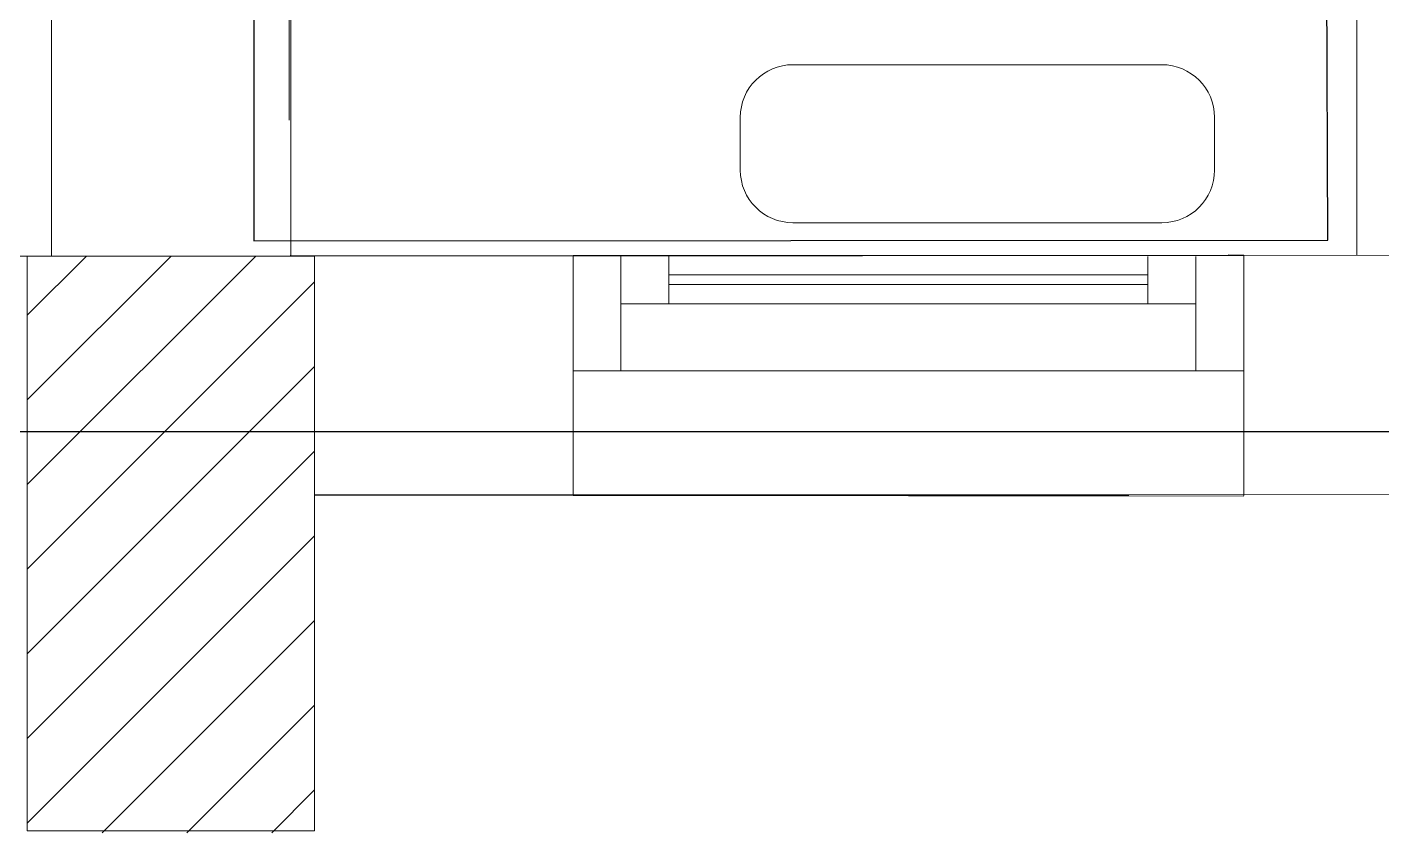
# Model space of a CAD drawing. Header units: inches. Extents: x 0 to 46333, y 12439 to 30520.
# Drawn here: x 15500 to 16914, y 15018 to 15860 of the extents above; entities that cross this region are included whole.
import ezdxf

# ---------------------------------------------------------------- set-up
doc = ezdxf.new("R2010")
doc.units = ezdxf.units.IN
doc.header["$MEASUREMENT"] = 0
for name, color, linetype, lineweight in [('COLUMNS', 5, 'Continuous', 0), ('COLUMNS1', 4, 'Continuous', 0), ('WALL', 7, 'Continuous', 0), ('WC', 2, 'Continuous', 0), ('WINDOW', 4, 'Continuous', 0)]:
    doc.layers.add(name, color=color, linetype=linetype, lineweight=lineweight)
doc.layers.add('DLX_FL1_CONT', color=7, linetype='Continuous', true_color=0x969696)
doc.layers.add('HATCH', color=1, linetype='Continuous')
doc.layers.add('v.p', color=7, linetype='Continuous')

# ---------------------------------------------------------------- blocks, each defined once
blk = doc.blocks.new('first floor civil')
at = {"layer": 'HATCH', "linetype": 'Continuous'}
h = blk.add_hatch(dxfattribs=at)
h.set_pattern_fill('ANSI31', color=9, style=0)
h.set_pattern_definition([(225, (2593349.417, -9831076.72), (44.19417382, -44.19417382), [])])
h.paths.add_polyline_path([(598215.2, 120913.6), (598465, 120913.7), (598465, 120913.7), (598515.2, 120913.7), (598515.2, 121163.5), (598515.2, 121163.5), (598515.2, 121515.7), (598215.2, 121515.9)])
at = {"layer": 'COLUMNS', "color": 9}
for p, q in [((598265.2, 121515.7), (598215.2, 121515.7)), ((598215.2, 121515.7), (598215.2, 120915.7)), ((598515.2, 121515.7), (598515.2, 121341.1)), ((598515.2, 121091.1), (598515.2, 120915.7)), ((598515.2, 120915.7), (598215.2, 120915.7))]:
    blk.add_line(p, q, dxfattribs=at)
at = {"layer": 'COLUMNS1', "color": 9}
for p, q in [((598785.1, 121266.4), (598785.1, 121516.4)), ((598515.2, 121515.7), (598265.2, 121515.7)), ((598515.2, 121341.1), (598515.2, 121091.1))]:
    blk.add_line(p, q, dxfattribs=at)
at = {"layer": 'WALL', "color": 9}
for p, q in [((598240.5, 125237), (598240.5, 121515.7)), ((598490.5, 125237), (598490.5, 121515.7)), ((599602.9, 123266.8), (599603.3, 121517.1)), ((594507.3, 121516.5), (598215.2, 121515.7)), ((602240.5, 121515.7), (598489.6, 121516.3)), ((602215.2, 121517.3), (598515.2, 121515.8)), ((599468.8, 121517.1), (599485.1, 121516.6)), ((599485.1, 121516.6), (599485.1, 121266)), ((598515.2, 121267), (602215.2, 121265.6)), ((598515.2, 121266.1), (599365.2, 121266.2))]:
    blk.add_line(p, q, dxfattribs=at)
at = {"layer": 'WC', "color": 9}
for p, q in [((598488.7, 121657.6), (598488.7, 122049.4)), ((599014.6, 121715.6), (599399.6, 121715.6)), ((598959.6, 121605.6), (598959.6, 121660.6)), ((599454.6, 121660.6), (599454.6, 121605.6)), ((599399.6, 121550.6), (599014.6, 121550.6))]:
    blk.add_line(p, q, dxfattribs=at)
at = {"layer": 'WC', "color": 9, "extrusion": (0, 0, -1)}
for centre, start, end in [((-599014.6, 121660.6), 0, 90), ((-599399.6, 121660.6), 90, 180), ((-599014.6, 121605.6), 270, 0), ((-599399.6, 121605.6), 180, 270)]:
    blk.add_arc(centre, 55, start, end, dxfattribs=at)
at = {"layer": 'WINDOW', "color": 9}
for p, q in [((599485.1, 121516.6), (598785.1, 121516.4)), ((598835, 121515.3), (598835, 121396.1)), ((598885, 121515.3), (598885, 121466.1)), ((599385.1, 121466.1), (599385.1, 121515.5)), ((599435.1, 121396.1), (599435.1, 121515.5)), ((599385.1, 121496.1), (598885, 121496.1)), ((599385.1, 121486.1), (598885, 121486.1)), ((599435.1, 121466.1), (598835, 121466.1)), ((599485.1, 121396.1), (598785, 121396.1)), ((598785.1, 121265.7), (599485.1, 121265))]:
    blk.add_line(p, q, dxfattribs=at)

msp = doc.modelspace()

# ---------------------------------------------------------------- linework, layer by layer
at = {"layer": 'DLX_FL1_CONT'}
for points in [[(15736.6, 17355.4, 0), (15736.6, 15636.6, 0)], [(16857.9, 15637.2, 0), (16851.8, 17155.8, 0)], [(15736.6, 15636.6, 0), (16857.9, 15637.2, 0)], [(3007.1, 15436.4, 0), (19695.9, 15437.9, 0)]]:
    msp.add_polyline3d(points, dxfattribs=at)

# ---------------------------------------------------------------- block references
at = {"layer": 'v.p', "color": 1, "linetype": 'Continuous'}
msp.add_blockref('first floor civil', (-582715.1, -105895.1), dxfattribs=at)

doc.saveas('drawing.dxf')
